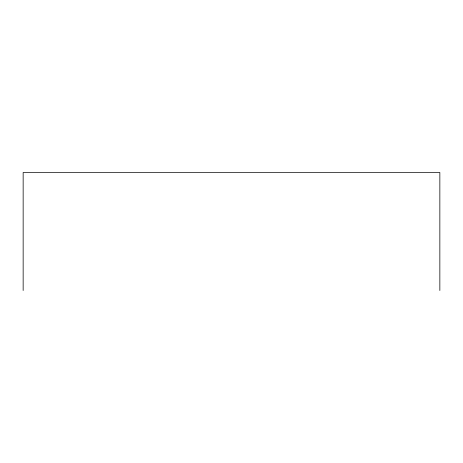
<?xml version="1.0" encoding="UTF-8"?>
<svg xmlns="http://www.w3.org/2000/svg" width="463" height="463" viewBox="0 0 463 463"><rect width="100%" height="100%" fill="white"/><g stroke="black" fill="none" stroke-linecap="round" stroke-linejoin="round"><path stroke-width="0.69" d="M439.85 290.504L439.85 172.496L23.15 172.496L23.15 290.504"/></g></svg>
